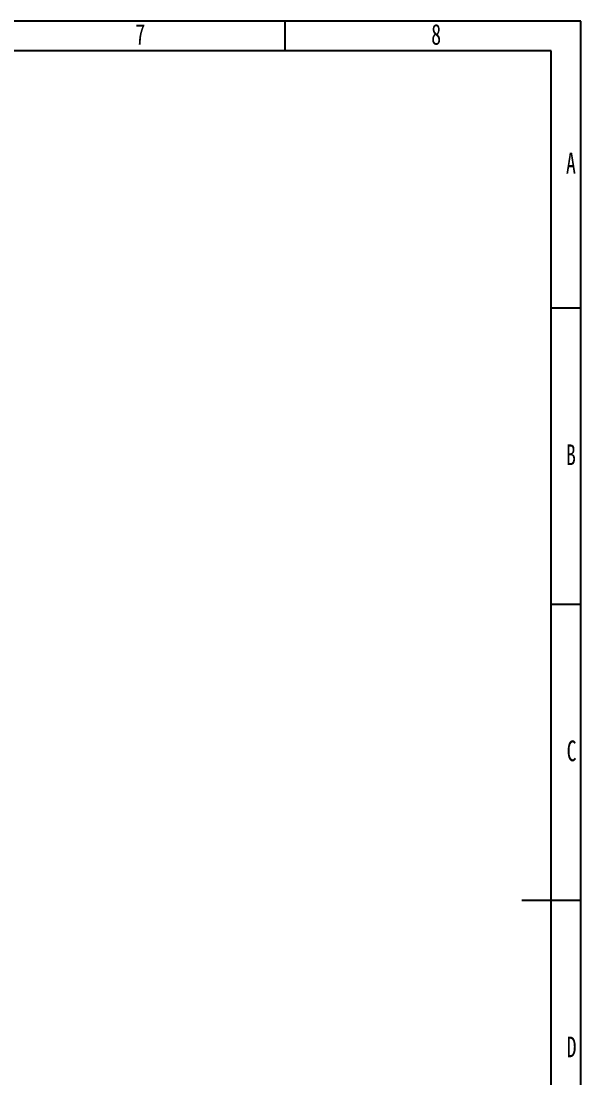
# Model space of a CAD drawing. Header units: millimetres. Extents: x -2889 to 8174, y 2447 to 8478.
# Drawn here: x 1809.3 to 1903.9, y 3450.7 to 3629.2 of the extents above; entities that cross this region are included whole.
import ezdxf

# ---------------------------------------------------------------- set-up
doc = ezdxf.new("R2010")
doc.units = ezdxf.units.MM
for name, color, linetype in [('10', 7, 'Continuous'), ('5', 7, 'Continuous'), ('9', 7, 'Continuous')]:
    doc.layers.add(name, color=color, linetype=linetype)
doc.styles.add('SLDTEXTSTYLE4', font='TXT', dxfattribs={"width": 0.7})

msp = doc.modelspace()

# ---------------------------------------------------------------- linework, layer by layer
at = {"layer": '5'}
for p, q in [((1853.856, 3629.158), (1853.856, 3624.158)), ((1903.856, 3580.658), (1898.856, 3580.658)), ((1903.856, 3530.658), (1898.856, 3530.658))]:
    msp.add_line(p, q, dxfattribs=at)
at = {"layer": '5', "color": 7, "lineweight": 25}
for p, q in [((1898.856, 3624.158), (1508.856, 3624.158)), ((1898.856, 3337.158), (1898.856, 3624.158))]:
    msp.add_line(p, q, dxfattribs=at)
at = {"layer": '5', "lineweight": 25}
msp.add_line((1903.856, 3480.658), (1893.856, 3480.658), dxfattribs=at)
at = {"layer": '9', "color": 7}
for p, q in [((1903.856, 3629.158), (1483.856, 3629.158)), ((1903.856, 3480.658), (1903.856, 3629.158)), ((1903.856, 3332.158), (1903.856, 3480.658))]:
    msp.add_line(p, q, dxfattribs=at)

# ---------------------------------------------------------------- texts
at = {"layer": '10', "char_height": 3.5, "attachment_point": 2, "style": 'SLDTEXTSTYLE4'}
for s, insert in [('7', (1829.403, 3628.673)), ('8', (1879.403, 3628.673)), ('A', (1902.176, 3606.923)), ('B', (1902.176, 3557.673)), ('C', (1902.283, 3507.673)), ('D', (1902.286, 3457.673))]:
    msp.add_mtext(s, dxfattribs=dict(at, insert=insert))

doc.saveas('drawing.dxf')
